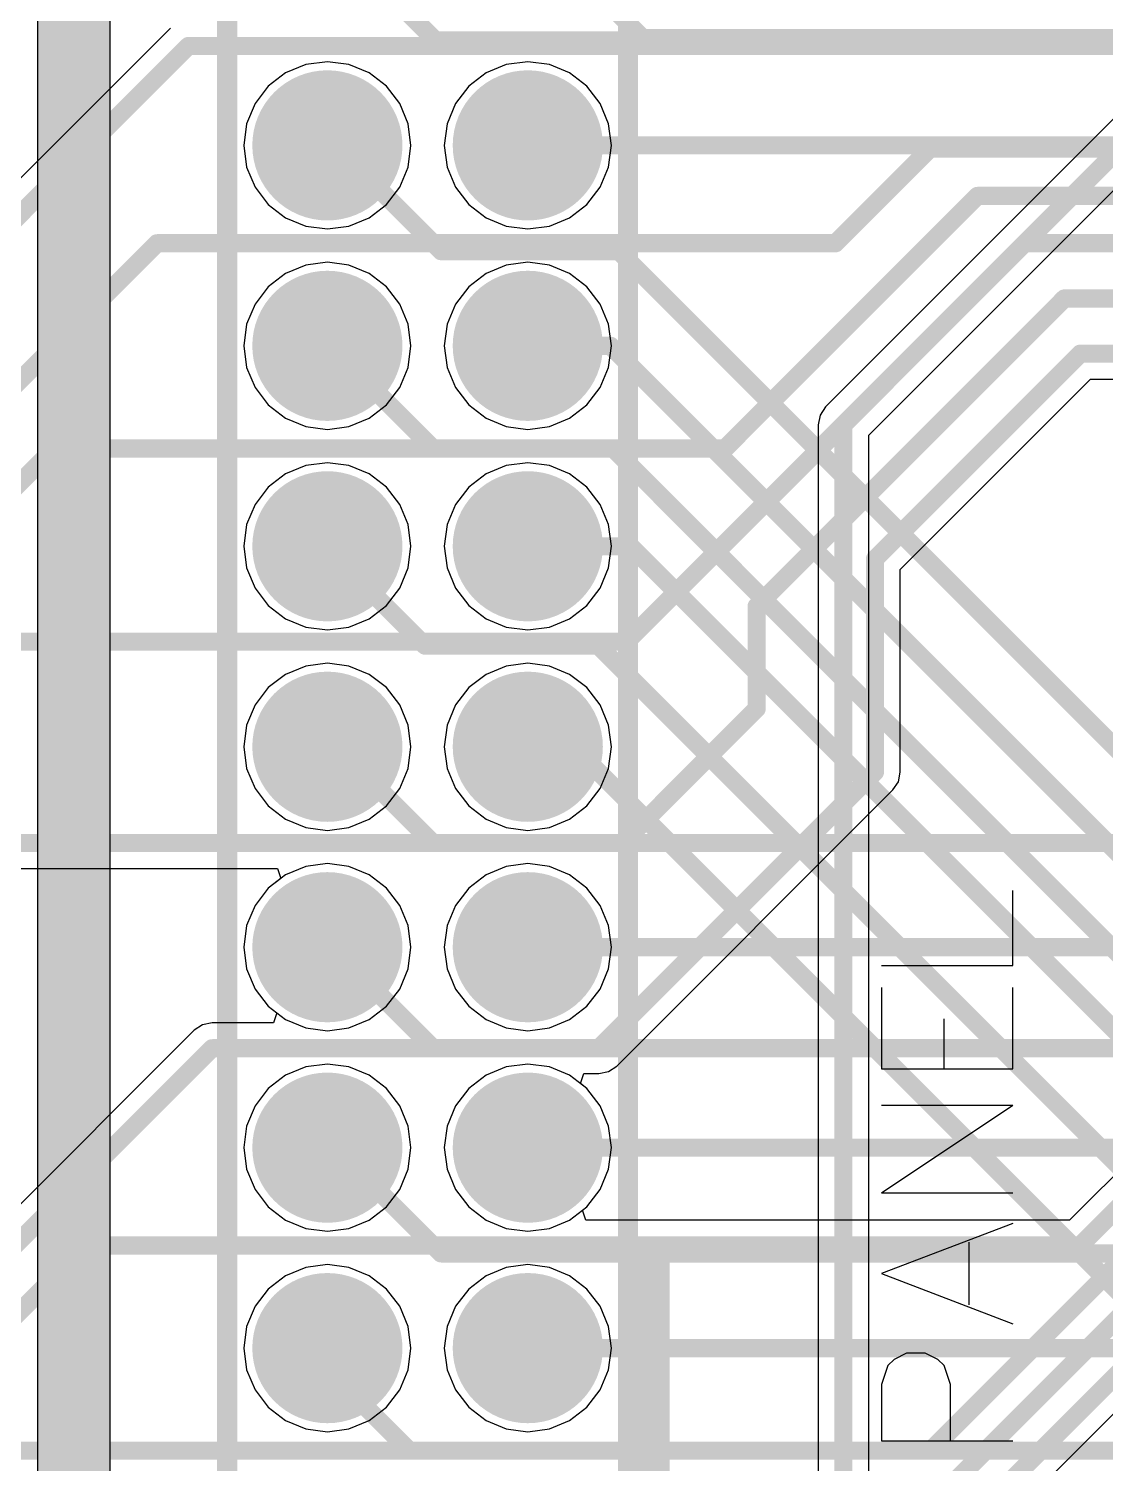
# Model space of a CAD drawing. Header units: millimetres. Extents: x 0 to 7.44, y -3.03 to 0.
# Drawn here: x 3.302 to 3.839, y -1.345 to -0.629 of the extents above; entities that cross this region are included whole.
import ezdxf

# ---------------------------------------------------------------- set-up
doc = ezdxf.new("R2010")
doc.units = ezdxf.units.MM
doc.header["$MEASUREMENT"] = 0
for name, color, linetype in [('BottomLayer', 5, 'Continuous'), ('BottomOverlay', 54, 'Continuous'), ('BottomSolder', 6, 'Continuous'), ('MidLayer1', 16, 'Continuous'), ('MidLayer2', 76, 'Continuous'), ('MultiLayer', 9, 'Continuous'), ('PadHoleLayer', 156, 'Continuous'), ('TopLayer', 1, 'Continuous'), ('TopSolder', 216, 'Continuous')]:
    doc.layers.add(name, color=color, linetype=linetype)

# ---------------------------------------------------------------- blocks, each defined once
blk = doc.blocks.new('90131_0142_B_62')
at = {"layer": 'BottomLayer', "const_width": 0.03346}
for points in [[(-0.66673, 0.05, 1), (-0.63327, 0.05, 1)], [(-0.56673, 0.05, 1), (-0.53327, 0.05, 1)], [(-0.46673, 0.05, 1), (-0.43327, 0.05, 1)], [(-0.36673, 0.05, 1), (-0.33327, 0.05, 1)], [(-0.26673, 0.05, 1), (-0.23327, 0.05, 1)], [(-0.16673, 0.05, 1), (-0.13327, 0.05, 1)], [(-0.06673, 0.05, 1), (-0.03327, 0.05, 1)], [(-0.66673, -0.05, 1), (-0.63327, -0.05, 1)], [(-0.56673, -0.05, 1), (-0.53327, -0.05, 1)], [(-0.46673, -0.05, 1), (-0.43327, -0.05, 1)], [(-0.36673, -0.05, 1), (-0.33327, -0.05, 1)], [(-0.26673, -0.05, 1), (-0.23327, -0.05, 1)], [(-0.16673, -0.05, 1), (-0.13327, -0.05, 1)], [(-0.06673, -0.05, 1), (-0.03327, -0.05, 1)]]:
    blk.add_lwpolyline(points, format="xyb", close=True, dxfattribs=at)
at = {"layer": 'BottomOverlay', "const_width": 0.01}
for points in [[(1.1, 0.1), (-1.1, 0.1)], [(1.1, -0.1), (-1.1, -0.1)]]:
    blk.add_lwpolyline(points, dxfattribs=at)
at = {"layer": 'BottomSolder', "const_width": 0.03746}
for points in [[(-0.66873, 0.05, 1), (-0.63127, 0.05, 1)], [(-0.56873, 0.05, 1), (-0.53127, 0.05, 1)], [(-0.46873, 0.05, 1), (-0.43127, 0.05, 1)], [(-0.36873, 0.05, 1), (-0.33127, 0.05, 1)], [(-0.26873, 0.05, 1), (-0.23127, 0.05, 1)], [(-0.16873, 0.05, 1), (-0.13127, 0.05, 1)], [(-0.06873, 0.05, 1), (-0.03127, 0.05, 1)], [(-0.66873, -0.05, 1), (-0.63127, -0.05, 1)], [(-0.56873, -0.05, 1), (-0.53127, -0.05, 1)], [(-0.46873, -0.05, 1), (-0.43127, -0.05, 1)], [(-0.36873, -0.05, 1), (-0.33127, -0.05, 1)], [(-0.26873, -0.05, 1), (-0.23127, -0.05, 1)], [(-0.16873, -0.05, 1), (-0.13127, -0.05, 1)], [(-0.06873, -0.05, 1), (-0.03127, -0.05, 1)]]:
    blk.add_lwpolyline(points, format="xyb", close=True, dxfattribs=at)
at = {"layer": 'MidLayer1', "const_width": 0.03346}
for points in [[(-0.66673, 0.05, 1), (-0.63327, 0.05, 1)], [(-0.56673, 0.05, 1), (-0.53327, 0.05, 1)], [(-0.46673, 0.05, 1), (-0.43327, 0.05, 1)], [(-0.36673, 0.05, 1), (-0.33327, 0.05, 1)], [(-0.26673, 0.05, 1), (-0.23327, 0.05, 1)], [(-0.16673, 0.05, 1), (-0.13327, 0.05, 1)], [(-0.06673, 0.05, 1), (-0.03327, 0.05, 1)], [(-0.66673, -0.05, 1), (-0.63327, -0.05, 1)], [(-0.56673, -0.05, 1), (-0.53327, -0.05, 1)], [(-0.46673, -0.05, 1), (-0.43327, -0.05, 1)], [(-0.36673, -0.05, 1), (-0.33327, -0.05, 1)], [(-0.26673, -0.05, 1), (-0.23327, -0.05, 1)], [(-0.16673, -0.05, 1), (-0.13327, -0.05, 1)], [(-0.06673, -0.05, 1), (-0.03327, -0.05, 1)]]:
    blk.add_lwpolyline(points, format="xyb", close=True, dxfattribs=at)
at = {"layer": 'MidLayer2', "const_width": 0.03346}
for points in [[(-0.66673, 0.05, 1), (-0.63327, 0.05, 1)], [(-0.56673, 0.05, 1), (-0.53327, 0.05, 1)], [(-0.46673, 0.05, 1), (-0.43327, 0.05, 1)], [(-0.36673, 0.05, 1), (-0.33327, 0.05, 1)], [(-0.26673, 0.05, 1), (-0.23327, 0.05, 1)], [(-0.16673, 0.05, 1), (-0.13327, 0.05, 1)], [(-0.06673, 0.05, 1), (-0.03327, 0.05, 1)], [(-0.66673, -0.05, 1), (-0.63327, -0.05, 1)], [(-0.56673, -0.05, 1), (-0.53327, -0.05, 1)], [(-0.46673, -0.05, 1), (-0.43327, -0.05, 1)], [(-0.36673, -0.05, 1), (-0.33327, -0.05, 1)], [(-0.26673, -0.05, 1), (-0.23327, -0.05, 1)], [(-0.16673, -0.05, 1), (-0.13327, -0.05, 1)], [(-0.06673, -0.05, 1), (-0.03327, -0.05, 1)]]:
    blk.add_lwpolyline(points, format="xyb", close=True, dxfattribs=at)
at = {"layer": 'MultiLayer', "const_width": 0.03346}
for points in [[(-0.66673, 0.05, 1), (-0.63327, 0.05, 1)], [(-0.56673, 0.05, 1), (-0.53327, 0.05, 1)], [(-0.46673, 0.05, 1), (-0.43327, 0.05, 1)], [(-0.36673, 0.05, 1), (-0.33327, 0.05, 1)], [(-0.26673, 0.05, 1), (-0.23327, 0.05, 1)], [(-0.16673, 0.05, 1), (-0.13327, 0.05, 1)], [(-0.06673, 0.05, 1), (-0.03327, 0.05, 1)], [(-0.66673, -0.05, 1), (-0.63327, -0.05, 1)], [(-0.56673, -0.05, 1), (-0.53327, -0.05, 1)], [(-0.46673, -0.05, 1), (-0.43327, -0.05, 1)], [(-0.36673, -0.05, 1), (-0.33327, -0.05, 1)], [(-0.26673, -0.05, 1), (-0.23327, -0.05, 1)], [(-0.16673, -0.05, 1), (-0.13327, -0.05, 1)], [(-0.06673, -0.05, 1), (-0.03327, -0.05, 1)]]:
    blk.add_lwpolyline(points, format="xyb", close=True, dxfattribs=at)
at = {"layer": 'PadHoleLayer', "const_width": 0.02165}
for points in [[(-0.66083, 0.05, 1), (-0.63917, 0.05, 1)], [(-0.56083, 0.05, 1), (-0.53917, 0.05, 1)], [(-0.46083, 0.05, 1), (-0.43917, 0.05, 1)], [(-0.36083, 0.05, 1), (-0.33917, 0.05, 1)], [(-0.26083, 0.05, 1), (-0.23917, 0.05, 1)], [(-0.16083, 0.05, 1), (-0.13917, 0.05, 1)], [(-0.06083, 0.05, 1), (-0.03917, 0.05, 1)], [(-0.66083, -0.05, 1), (-0.63917, -0.05, 1)], [(-0.56083, -0.05, 1), (-0.53917, -0.05, 1)], [(-0.46083, -0.05, 1), (-0.43917, -0.05, 1)], [(-0.36083, -0.05, 1), (-0.33917, -0.05, 1)], [(-0.26083, -0.05, 1), (-0.23917, -0.05, 1)], [(-0.16083, -0.05, 1), (-0.13917, -0.05, 1)], [(-0.06083, -0.05, 1), (-0.03917, -0.05, 1)]]:
    blk.add_lwpolyline(points, format="xyb", close=True, dxfattribs=at)
at = {"layer": 'TopLayer', "const_width": 0.03346}
for points in [[(-0.66673, 0.05, 1), (-0.63327, 0.05, 1)], [(-0.56673, 0.05, 1), (-0.53327, 0.05, 1)], [(-0.46673, 0.05, 1), (-0.43327, 0.05, 1)], [(-0.36673, 0.05, 1), (-0.33327, 0.05, 1)], [(-0.26673, 0.05, 1), (-0.23327, 0.05, 1)], [(-0.16673, 0.05, 1), (-0.13327, 0.05, 1)], [(-0.06673, 0.05, 1), (-0.03327, 0.05, 1)], [(-0.66673, -0.05, 1), (-0.63327, -0.05, 1)], [(-0.56673, -0.05, 1), (-0.53327, -0.05, 1)], [(-0.46673, -0.05, 1), (-0.43327, -0.05, 1)], [(-0.36673, -0.05, 1), (-0.33327, -0.05, 1)], [(-0.26673, -0.05, 1), (-0.23327, -0.05, 1)], [(-0.16673, -0.05, 1), (-0.13327, -0.05, 1)], [(-0.06673, -0.05, 1), (-0.03327, -0.05, 1)]]:
    blk.add_lwpolyline(points, format="xyb", close=True, dxfattribs=at)
at = {"layer": 'TopSolder', "const_width": 0.03746}
for points in [[(-0.66873, 0.05, 1), (-0.63127, 0.05, 1)], [(-0.56873, 0.05, 1), (-0.53127, 0.05, 1)], [(-0.46873, 0.05, 1), (-0.43127, 0.05, 1)], [(-0.36873, 0.05, 1), (-0.33127, 0.05, 1)], [(-0.26873, 0.05, 1), (-0.23127, 0.05, 1)], [(-0.16873, 0.05, 1), (-0.13127, 0.05, 1)], [(-0.06873, 0.05, 1), (-0.03127, 0.05, 1)], [(-0.66873, -0.05, 1), (-0.63127, -0.05, 1)], [(-0.56873, -0.05, 1), (-0.53127, -0.05, 1)], [(-0.46873, -0.05, 1), (-0.43127, -0.05, 1)], [(-0.36873, -0.05, 1), (-0.33127, -0.05, 1)], [(-0.26873, -0.05, 1), (-0.23127, -0.05, 1)], [(-0.16873, -0.05, 1), (-0.13127, -0.05, 1)], [(-0.06873, -0.05, 1), (-0.03127, -0.05, 1)]]:
    blk.add_lwpolyline(points, format="xyb", close=True, dxfattribs=at)

msp = doc.modelspace()

# ---------------------------------------------------------------- linework, layer by layer
at = {"layer": 'BottomLayer'}
for p, q in [((3.30661, -0.20061), (3.30661, -1.36811)), ((3.34274, -1.3809), (3.34274, -0.20809)), ((3.99523, -0.52232), (3.69972, -0.81783)), ((3.72131, -0.83201), (4.01682, -0.5365)), ((3.44039, -0.64713), (3.43033, -0.65129)), ((3.45118, -0.64571), (3.44039, -0.64713)), ((3.46197, -0.64713), (3.45118, -0.64571)), ((3.47203, -0.65129), (3.46197, -0.64713)), ((3.54039, -0.64713), (3.53033, -0.65129)), ((3.55118, -0.64571), (3.54039, -0.64713)), ((3.56197, -0.64713), (3.55118, -0.64571)), ((3.57203, -0.65129), (3.56197, -0.64713)), ((3.4217, -0.65792), (3.41507, -0.66655)), ((3.43033, -0.65129), (3.4217, -0.65792)), ((3.48066, -0.65792), (3.47203, -0.65129)), ((3.48729, -0.66655), (3.48066, -0.65792)), ((3.5217, -0.65792), (3.51507, -0.66655)), ((3.53033, -0.65129), (3.5217, -0.65792)), ((3.58066, -0.65792), (3.57203, -0.65129)), ((3.58729, -0.66655), (3.58066, -0.65792)), ((3.41507, -0.66655), (3.41091, -0.67661)), ((3.49146, -0.67661), (3.48729, -0.66655)), ((3.51507, -0.66655), (3.51091, -0.67661)), ((3.59146, -0.67661), (3.58729, -0.66655)), ((3.41091, -0.67661), (3.40949, -0.6874)), ((3.49288, -0.6874), (3.49146, -0.67661)), ((3.51091, -0.67661), (3.50949, -0.6874)), ((3.59288, -0.6874), (3.59146, -0.67661)), ((3.40949, -0.6874), (3.41091, -0.69819)), ((3.49146, -0.69819), (3.49288, -0.6874)), ((3.50949, -0.6874), (3.51091, -0.69819)), ((3.59146, -0.69819), (3.59288, -0.6874)), ((3.41091, -0.69819), (3.41507, -0.70825)), ((3.48729, -0.70825), (3.49146, -0.69819)), ((3.51091, -0.69819), (3.51507, -0.70825)), ((3.58729, -0.70825), (3.59146, -0.69819)), ((3.41507, -0.70825), (3.4217, -0.71688)), ((3.48066, -0.71688), (3.48729, -0.70825)), ((3.51507, -0.70825), (3.5217, -0.71688)), ((3.58066, -0.71688), (3.58729, -0.70825)), ((3.4217, -0.71688), (3.43033, -0.72351)), ((3.47203, -0.72351), (3.48066, -0.71688)), ((3.5217, -0.71688), (3.53033, -0.72351)), ((3.57203, -0.72351), (3.58066, -0.71688)), ((3.43033, -0.72351), (3.44039, -0.72768)), ((3.44039, -0.72768), (3.45118, -0.7291)), ((3.45118, -0.7291), (3.46197, -0.72768)), ((3.46197, -0.72768), (3.47203, -0.72351)), ((3.53033, -0.72351), (3.54039, -0.72768)), ((3.54039, -0.72768), (3.55118, -0.7291)), ((3.55118, -0.7291), (3.56197, -0.72768)), ((3.56197, -0.72768), (3.57203, -0.72351)), ((3.43033, -0.75129), (3.4217, -0.75792)), ((3.44039, -0.74713), (3.43033, -0.75129)), ((3.45118, -0.74571), (3.44039, -0.74713)), ((3.46197, -0.74713), (3.45118, -0.74571)), ((3.47203, -0.75129), (3.46197, -0.74713)), ((3.48066, -0.75792), (3.47203, -0.75129)), ((3.53033, -0.75129), (3.5217, -0.75792)), ((3.54039, -0.74713), (3.53033, -0.75129)), ((3.55118, -0.74571), (3.54039, -0.74713)), ((3.56197, -0.74713), (3.55118, -0.74571)), ((3.57203, -0.75129), (3.56197, -0.74713)), ((3.58066, -0.75792), (3.57203, -0.75129)), ((3.4217, -0.75792), (3.41507, -0.76655)), ((3.48729, -0.76655), (3.48066, -0.75792)), ((3.5217, -0.75792), (3.51507, -0.76655)), ((3.58729, -0.76655), (3.58066, -0.75792)), ((3.41507, -0.76655), (3.41091, -0.77661)), ((3.49146, -0.77661), (3.48729, -0.76655)), ((3.51507, -0.76655), (3.51091, -0.77661)), ((3.59146, -0.77661), (3.58729, -0.76655)), ((3.41091, -0.77661), (3.40949, -0.7874)), ((3.49288, -0.7874), (3.49146, -0.77661)), ((3.51091, -0.77661), (3.50949, -0.7874)), ((3.59288, -0.7874), (3.59146, -0.77661)), ((3.40949, -0.7874), (3.41091, -0.79819)), ((3.49146, -0.79819), (3.49288, -0.7874)), ((3.50949, -0.7874), (3.51091, -0.79819)), ((3.59146, -0.79819), (3.59288, -0.7874)), ((3.41091, -0.79819), (3.41507, -0.80825)), ((3.48729, -0.80825), (3.49146, -0.79819)), ((3.51091, -0.79819), (3.51507, -0.80825)), ((3.58729, -0.80825), (3.59146, -0.79819)), ((3.41507, -0.80825), (3.4217, -0.81688)), ((3.48066, -0.81688), (3.48729, -0.80825)), ((3.51507, -0.80825), (3.5217, -0.81688)), ((3.58066, -0.81688), (3.58729, -0.80825)), ((3.4217, -0.81688), (3.43033, -0.82351)), ((3.47203, -0.82351), (3.48066, -0.81688)), ((3.5217, -0.81688), (3.53033, -0.82351)), ((3.57203, -0.82351), (3.58066, -0.81688)), ((3.69698, -0.82193), (3.69602, -0.82677)), ((3.69972, -0.81783), (3.69698, -0.82193)), ((3.43033, -0.82351), (3.44039, -0.82768)), ((3.44039, -0.82768), (3.45118, -0.8291)), ((3.45118, -0.8291), (3.46197, -0.82768)), ((3.46197, -0.82768), (3.47203, -0.82351)), ((3.53033, -0.82351), (3.54039, -0.82768)), ((3.54039, -0.82768), (3.55118, -0.8291)), ((3.55118, -0.8291), (3.56197, -0.82768)), ((3.56197, -0.82768), (3.57203, -0.82351)), ((3.69602, -0.82677), (3.69602, -1.52468)), ((3.72131, -1.52992), (3.72131, -0.83201)), ((3.43033, -0.85129), (3.4217, -0.85792)), ((3.44039, -0.84713), (3.43033, -0.85129)), ((3.45118, -0.84571), (3.44039, -0.84713)), ((3.46197, -0.84713), (3.45118, -0.84571)), ((3.47203, -0.85129), (3.46197, -0.84713)), ((3.48066, -0.85792), (3.47203, -0.85129)), ((3.53033, -0.85129), (3.5217, -0.85792)), ((3.54039, -0.84713), (3.53033, -0.85129)), ((3.55118, -0.84571), (3.54039, -0.84713)), ((3.56197, -0.84713), (3.55118, -0.84571)), ((3.57203, -0.85129), (3.56197, -0.84713)), ((3.58066, -0.85792), (3.57203, -0.85129)), ((3.4217, -0.85792), (3.41507, -0.86655)), ((3.48729, -0.86655), (3.48066, -0.85792)), ((3.5217, -0.85792), (3.51507, -0.86655)), ((3.58729, -0.86655), (3.58066, -0.85792)), ((3.41507, -0.86655), (3.41091, -0.87661)), ((3.49146, -0.87661), (3.48729, -0.86655)), ((3.51507, -0.86655), (3.51091, -0.87661)), ((3.59146, -0.87661), (3.58729, -0.86655)), ((3.41091, -0.87661), (3.40949, -0.8874)), ((3.49288, -0.8874), (3.49146, -0.87661)), ((3.51091, -0.87661), (3.50949, -0.8874)), ((3.59288, -0.8874), (3.59146, -0.87661)), ((3.40949, -0.8874), (3.41091, -0.89819)), ((3.49146, -0.89819), (3.49288, -0.8874)), ((3.50949, -0.8874), (3.51091, -0.89819)), ((3.59146, -0.89819), (3.59288, -0.8874)), ((3.41091, -0.89819), (3.41507, -0.90825)), ((3.48729, -0.90825), (3.49146, -0.89819)), ((3.51091, -0.89819), (3.51507, -0.90825)), ((3.58729, -0.90825), (3.59146, -0.89819)), ((3.41507, -0.90825), (3.4217, -0.91688)), ((3.48066, -0.91688), (3.48729, -0.90825)), ((3.51507, -0.90825), (3.5217, -0.91688)), ((3.58066, -0.91688), (3.58729, -0.90825)), ((3.4217, -0.91688), (3.43033, -0.92351)), ((3.47203, -0.92351), (3.48066, -0.91688)), ((3.5217, -0.91688), (3.53033, -0.92351)), ((3.57203, -0.92351), (3.58066, -0.91688)), ((3.43033, -0.92351), (3.44039, -0.92768)), ((3.44039, -0.92768), (3.45118, -0.9291)), ((3.45118, -0.9291), (3.46197, -0.92768)), ((3.46197, -0.92768), (3.47203, -0.92351)), ((3.53033, -0.92351), (3.54039, -0.92768)), ((3.54039, -0.92768), (3.55118, -0.9291)), ((3.55118, -0.9291), (3.56197, -0.92768)), ((3.56197, -0.92768), (3.57203, -0.92351)), ((3.43033, -0.95129), (3.4217, -0.95792)), ((3.44039, -0.94713), (3.43033, -0.95129)), ((3.45118, -0.94571), (3.44039, -0.94713)), ((3.46197, -0.94713), (3.45118, -0.94571)), ((3.47203, -0.95129), (3.46197, -0.94713)), ((3.48066, -0.95792), (3.47203, -0.95129)), ((3.53033, -0.95129), (3.5217, -0.95792)), ((3.54039, -0.94713), (3.53033, -0.95129)), ((3.55118, -0.94571), (3.54039, -0.94713)), ((3.56197, -0.94713), (3.55118, -0.94571)), ((3.57203, -0.95129), (3.56197, -0.94713)), ((3.58066, -0.95792), (3.57203, -0.95129)), ((3.4217, -0.95792), (3.41507, -0.96655)), ((3.48729, -0.96655), (3.48066, -0.95792)), ((3.5217, -0.95792), (3.51507, -0.96655)), ((3.58729, -0.96655), (3.58066, -0.95792)), ((3.41507, -0.96655), (3.41091, -0.97661)), ((3.49146, -0.97661), (3.48729, -0.96655)), ((3.51507, -0.96655), (3.51091, -0.97661)), ((3.59146, -0.97661), (3.58729, -0.96655)), ((3.41091, -0.97661), (3.40949, -0.9874)), ((3.49288, -0.9874), (3.49146, -0.97661)), ((3.51091, -0.97661), (3.50949, -0.9874)), ((3.59288, -0.9874), (3.59146, -0.97661)), ((3.40949, -0.9874), (3.41091, -0.99819)), ((3.49146, -0.99819), (3.49288, -0.9874)), ((3.50949, -0.9874), (3.51091, -0.99819)), ((3.59146, -0.99819), (3.59288, -0.9874)), ((3.41091, -0.99819), (3.41507, -1.00825)), ((3.48729, -1.00825), (3.49146, -0.99819)), ((3.51091, -0.99819), (3.51507, -1.00825)), ((3.58729, -1.00825), (3.59146, -0.99819)), ((3.41507, -1.00825), (3.4217, -1.01688)), ((3.48066, -1.01688), (3.48729, -1.00825)), ((3.51507, -1.00825), (3.5217, -1.01688)), ((3.58066, -1.01688), (3.58729, -1.00825)), ((3.4217, -1.01688), (3.43033, -1.02351)), ((3.47203, -1.02351), (3.48066, -1.01688)), ((3.5217, -1.01688), (3.53033, -1.02351)), ((3.57203, -1.02351), (3.58066, -1.01688)), ((3.43033, -1.02351), (3.44039, -1.02768)), ((3.44039, -1.02768), (3.45118, -1.0291)), ((3.45118, -1.0291), (3.46197, -1.02768)), ((3.46197, -1.02768), (3.47203, -1.02351)), ((3.53033, -1.02351), (3.54039, -1.02768)), ((3.54039, -1.02768), (3.55118, -1.0291)), ((3.55118, -1.0291), (3.56197, -1.02768)), ((3.56197, -1.02768), (3.57203, -1.02351)), ((3.43033, -1.05129), (3.4217, -1.05792)), ((3.44039, -1.04713), (3.43033, -1.05129)), ((3.45118, -1.04571), (3.44039, -1.04713)), ((3.46197, -1.04713), (3.45118, -1.04571)), ((3.47203, -1.05129), (3.46197, -1.04713)), ((3.48066, -1.05792), (3.47203, -1.05129)), ((3.53033, -1.05129), (3.5217, -1.05792)), ((3.54039, -1.04713), (3.53033, -1.05129)), ((3.55118, -1.04571), (3.54039, -1.04713)), ((3.56197, -1.04713), (3.55118, -1.04571)), ((3.57203, -1.05129), (3.56197, -1.04713)), ((3.58066, -1.05792), (3.57203, -1.05129)), ((3.4217, -1.05792), (3.41507, -1.06655)), ((3.48729, -1.06655), (3.48066, -1.05792)), ((3.5217, -1.05792), (3.51507, -1.06655)), ((3.58729, -1.06655), (3.58066, -1.05792)), ((3.41507, -1.06655), (3.41091, -1.07661)), ((3.49146, -1.07661), (3.48729, -1.06655)), ((3.51507, -1.06655), (3.51091, -1.07661)), ((3.59146, -1.07661), (3.58729, -1.06655)), ((3.41091, -1.07661), (3.40949, -1.0874)), ((3.49288, -1.0874), (3.49146, -1.07661)), ((3.51091, -1.07661), (3.50949, -1.0874)), ((3.59288, -1.0874), (3.59146, -1.07661)), ((3.40949, -1.0874), (3.41091, -1.09819)), ((3.49146, -1.09819), (3.49288, -1.0874)), ((3.50949, -1.0874), (3.51091, -1.09819)), ((3.59146, -1.09819), (3.59288, -1.0874)), ((3.41091, -1.09819), (3.41507, -1.10825)), ((3.48729, -1.10825), (3.49146, -1.09819)), ((3.51091, -1.09819), (3.51507, -1.10825)), ((3.58729, -1.10825), (3.59146, -1.09819)), ((3.41507, -1.10825), (3.4217, -1.11688)), ((3.48066, -1.11688), (3.48729, -1.10825)), ((3.51507, -1.10825), (3.5217, -1.11688)), ((3.58066, -1.11688), (3.58729, -1.10825)), ((3.4217, -1.11688), (3.43033, -1.12351)), ((3.43033, -1.12351), (3.44039, -1.12768)), ((3.46197, -1.12768), (3.47203, -1.12351)), ((3.47203, -1.12351), (3.48066, -1.11688)), ((3.5217, -1.11688), (3.53033, -1.12351)), ((3.53033, -1.12351), (3.54039, -1.12768)), ((3.56197, -1.12768), (3.57203, -1.12351)), ((3.57203, -1.12351), (3.58066, -1.11688)), ((3.44039, -1.12768), (3.45118, -1.1291)), ((3.45118, -1.1291), (3.46197, -1.12768)), ((3.54039, -1.12768), (3.55118, -1.1291)), ((3.55118, -1.1291), (3.56197, -1.12768)), ((3.43033, -1.15129), (3.4217, -1.15792)), ((3.44039, -1.14713), (3.43033, -1.15129)), ((3.45118, -1.14571), (3.44039, -1.14713)), ((3.46197, -1.14713), (3.45118, -1.14571)), ((3.47203, -1.15129), (3.46197, -1.14713)), ((3.48066, -1.15792), (3.47203, -1.15129)), ((3.53033, -1.15129), (3.5217, -1.15792)), ((3.54039, -1.14713), (3.53033, -1.15129)), ((3.55118, -1.14571), (3.54039, -1.14713)), ((3.56197, -1.14713), (3.55118, -1.14571)), ((3.57203, -1.15129), (3.56197, -1.14713)), ((3.58066, -1.15792), (3.57203, -1.15129)), ((3.4217, -1.15792), (3.41507, -1.16655)), ((3.48729, -1.16655), (3.48066, -1.15792)), ((3.5217, -1.15792), (3.51507, -1.16655)), ((3.58729, -1.16655), (3.58066, -1.15792)), ((3.41507, -1.16655), (3.41091, -1.17661)), ((3.49146, -1.17661), (3.48729, -1.16655)), ((3.51507, -1.16655), (3.51091, -1.17661)), ((3.59146, -1.17661), (3.58729, -1.16655)), ((3.41091, -1.17661), (3.40949, -1.1874)), ((3.49288, -1.1874), (3.49146, -1.17661)), ((3.51091, -1.17661), (3.50949, -1.1874)), ((3.59288, -1.1874), (3.59146, -1.17661)), ((3.40949, -1.1874), (3.41091, -1.19819)), ((3.49146, -1.19819), (3.49288, -1.1874)), ((3.50949, -1.1874), (3.51091, -1.19819)), ((3.59146, -1.19819), (3.59288, -1.1874)), ((3.41091, -1.19819), (3.41507, -1.20825)), ((3.48729, -1.20825), (3.49146, -1.19819)), ((3.51091, -1.19819), (3.51507, -1.20825)), ((3.58729, -1.20825), (3.59146, -1.19819)), ((3.41507, -1.20825), (3.4217, -1.21688)), ((3.48066, -1.21688), (3.48729, -1.20825)), ((3.51507, -1.20825), (3.5217, -1.21688)), ((3.58066, -1.21688), (3.58729, -1.20825)), ((3.4217, -1.21688), (3.43033, -1.22351)), ((3.43033, -1.22351), (3.44039, -1.22768)), ((3.46197, -1.22768), (3.47203, -1.22351)), ((3.47203, -1.22351), (3.48066, -1.21688)), ((3.5217, -1.21688), (3.53033, -1.22351)), ((3.53033, -1.22351), (3.54039, -1.22768)), ((3.56197, -1.22768), (3.57203, -1.22351)), ((3.57203, -1.22351), (3.58066, -1.21688)), ((3.44039, -1.22768), (3.45118, -1.2291)), ((3.45118, -1.2291), (3.46197, -1.22768)), ((3.54039, -1.22768), (3.55118, -1.2291)), ((3.55118, -1.2291), (3.56197, -1.22768)), ((3.43033, -1.25129), (3.4217, -1.25792)), ((3.44039, -1.24713), (3.43033, -1.25129)), ((3.45118, -1.24571), (3.44039, -1.24713)), ((3.46197, -1.24713), (3.45118, -1.24571)), ((3.47203, -1.25129), (3.46197, -1.24713)), ((3.48066, -1.25792), (3.47203, -1.25129)), ((3.53033, -1.25129), (3.5217, -1.25792)), ((3.54039, -1.24713), (3.53033, -1.25129)), ((3.55118, -1.24571), (3.54039, -1.24713)), ((3.56197, -1.24713), (3.55118, -1.24571)), ((3.57203, -1.25129), (3.56197, -1.24713)), ((3.58066, -1.25792), (3.57203, -1.25129)), ((3.4217, -1.25792), (3.41507, -1.26655)), ((3.48729, -1.26655), (3.48066, -1.25792)), ((3.5217, -1.25792), (3.51507, -1.26655)), ((3.58729, -1.26655), (3.58066, -1.25792)), ((3.41507, -1.26655), (3.41091, -1.27661)), ((3.49146, -1.27661), (3.48729, -1.26655)), ((3.51507, -1.26655), (3.51091, -1.27661)), ((3.59146, -1.27661), (3.58729, -1.26655)), ((3.41091, -1.27661), (3.40949, -1.2874)), ((3.49288, -1.2874), (3.49146, -1.27661)), ((3.51091, -1.27661), (3.50949, -1.2874)), ((3.59288, -1.2874), (3.59146, -1.27661)), ((3.40949, -1.2874), (3.41091, -1.29819)), ((3.49146, -1.29819), (3.49288, -1.2874)), ((3.50949, -1.2874), (3.51091, -1.29819)), ((3.59146, -1.29819), (3.59288, -1.2874)), ((3.41091, -1.29819), (3.41507, -1.30825)), ((3.48729, -1.30825), (3.49146, -1.29819)), ((3.51091, -1.29819), (3.51507, -1.30825)), ((3.58729, -1.30825), (3.59146, -1.29819)), ((3.41507, -1.30825), (3.4217, -1.31688)), ((3.48066, -1.31688), (3.48729, -1.30825)), ((3.51507, -1.30825), (3.5217, -1.31688)), ((3.58066, -1.31688), (3.58729, -1.30825)), ((3.4217, -1.31688), (3.43033, -1.32351)), ((3.43033, -1.32351), (3.44039, -1.32768)), ((3.46197, -1.32768), (3.47203, -1.32351)), ((3.47203, -1.32351), (3.48066, -1.31688)), ((3.5217, -1.31688), (3.53033, -1.32351)), ((3.53033, -1.32351), (3.54039, -1.32768)), ((3.56197, -1.32768), (3.57203, -1.32351)), ((3.57203, -1.32351), (3.58066, -1.31688)), ((3.44039, -1.32768), (3.45118, -1.3291)), ((3.45118, -1.3291), (3.46197, -1.32768)), ((3.54039, -1.32768), (3.55118, -1.3291)), ((3.55118, -1.3291), (3.56197, -1.32768))]:
    msp.add_line(p, q, dxfattribs=at)
for points, const_width in [([(3.32467, -1.39896), (3.32467, -0.20061)], 0.01969), ([(3.70866, -0.82677), (4.00787, -0.52756)], 0.00906), ([(3.70866, -1.52992), (3.70866, -0.82677)], 0.00906)]:
    msp.add_lwpolyline(points, dxfattribs=dict(at, const_width=const_width))
at = {"layer": 'BottomLayer', "const_width": 0.00453}
msp.add_lwpolyline([(3.7064, -0.82677, 1), (3.71093, -0.82677, 1)], format="xyb", close=True, dxfattribs=at)
msp.add_lwpolyline([(3.7064, -0.82677, 1), (3.71093, -0.82677, 1)], format="xyb", close=True, dxfattribs=at)
at = {"layer": 'BottomOverlay'}
for p, q in [((3.79327, -1.09652), (3.79327, -1.05903)), ((3.72767, -1.09652), (3.79327, -1.09652)), ((3.72767, -1.10746), (3.72767, -1.14807)), ((3.79327, -1.14807), (3.79327, -1.10746)), ((3.75891, -1.14807), (3.75891, -1.12308)), ((3.72767, -1.14807), (3.79327, -1.14807)), ((3.72767, -1.20992), (3.79327, -1.16619)), ((3.72767, -1.16619), (3.79327, -1.16619)), ((3.72767, -1.20992), (3.79327, -1.20992)), ((3.79327, -1.22523), (3.72767, -1.25022)), ((3.7714, -1.26584), (3.7714, -1.2346)), ((3.72767, -1.25022), (3.79327, -1.27521)), ((3.73391, -1.29302), (3.73079, -1.29614)), ((3.74016, -1.2899), (3.73391, -1.29302)), ((3.74953, -1.2899), (3.74016, -1.2899)), ((3.75578, -1.29302), (3.74953, -1.2899)), ((3.75891, -1.29614), (3.75578, -1.29302)), ((3.73079, -1.29614), (3.72767, -1.30552)), ((3.76203, -1.30552), (3.75891, -1.29614)), ((3.72767, -1.30552), (3.72767, -1.33363)), ((3.76203, -1.33363), (3.76203, -1.30552)), ((3.72767, -1.33363), (3.79327, -1.33363))]:
    msp.add_line(p, q, dxfattribs=at)
msp.add_solid([(3.59843, -1.43307), (3.62205, -1.43307), (3.59843, -1.24016), (3.62205, -1.24016)], dxfattribs=at)
at = {"layer": 'MidLayer1', "const_width": 0.00906}
for points in [[(3.55659, -0.58199), (3.60841, -0.63381)], [(3.60841, -0.63381), (4.2716, -0.63381)], [(3.45118, -0.6874), (3.45512, -0.6874)], [(3.45512, -0.6874), (3.50787, -0.74016)], [(3.50787, -0.74016), (3.59663, -0.74016)], [(3.59663, -0.74016), (4.05421, -1.19774)], [(3.45118, -0.7874), (3.45276, -0.7874)], [(3.45276, -0.7874), (3.50394, -0.83858)], [(3.55118, -0.7874), (3.59247, -0.7874)], [(3.59247, -0.7874), (4.03521, -1.23014)], [(3.50394, -0.83858), (3.59367, -0.83858)], [(3.59367, -0.83858), (4.02674, -1.27165)], [(3.45118, -0.88819), (3.45118, -0.8874)], [(3.45118, -0.88819), (3.5, -0.93701)], [(3.55118, -0.8874), (3.60251, -0.8874)], [(3.60251, -0.8874), (4.02613, -1.31102)], [(3.5, -0.93701), (3.58643, -0.93701)], [(3.58643, -0.93701), (3.98891, -1.33949)], [(3.55118, -0.9874), (3.57398, -0.9874)], [(3.57398, -0.9874), (3.96454, -1.37795)]]:
    msp.add_lwpolyline(points, dxfattribs=at)
at = {"layer": 'MidLayer1', "const_width": 0.00453}
for points in [[(3.60615, -0.63381, 1), (3.61067, -0.63381, 1)], [(3.60615, -0.63381, 1), (3.61067, -0.63381, 1)], [(3.44892, -0.6874, 1), (3.45344, -0.6874, 1)], [(3.45285, -0.6874, 1), (3.45738, -0.6874, 1)], [(3.45285, -0.6874, 1), (3.45738, -0.6874, 1)], [(3.50561, -0.74016, 1), (3.51014, -0.74016, 1)], [(3.50561, -0.74016, 1), (3.51014, -0.74016, 1)], [(3.59437, -0.74016, 1), (3.5989, -0.74016, 1)], [(3.59437, -0.74016, 1), (3.5989, -0.74016, 1)], [(3.44892, -0.7874, 1), (3.45344, -0.7874, 1)], [(3.45049, -0.7874, 1), (3.45502, -0.7874, 1)], [(3.45049, -0.7874, 1), (3.45502, -0.7874, 1)], [(3.54892, -0.7874, 1), (3.55344, -0.7874, 1)], [(3.59021, -0.7874, 1), (3.59474, -0.7874, 1)], [(3.59021, -0.7874, 1), (3.59474, -0.7874, 1)], [(3.50167, -0.83858, 1), (3.5062, -0.83858, 1)], [(3.50167, -0.83858, 1), (3.5062, -0.83858, 1)], [(3.59141, -0.83858, 1), (3.59594, -0.83858, 1)], [(3.59141, -0.83858, 1), (3.59594, -0.83858, 1)], [(3.44892, -0.8874, 1), (3.45344, -0.8874, 1)], [(3.44892, -0.88819, 1), (3.45344, -0.88819, 1)], [(3.44892, -0.88819, 1), (3.45344, -0.88819, 1)], [(3.54892, -0.8874, 1), (3.55344, -0.8874, 1)], [(3.60024, -0.8874, 1), (3.60477, -0.8874, 1)], [(3.60024, -0.8874, 1), (3.60477, -0.8874, 1)], [(3.49774, -0.93701, 1), (3.50226, -0.93701, 1)], [(3.49774, -0.93701, 1), (3.50226, -0.93701, 1)], [(3.58416, -0.93701, 1), (3.58869, -0.93701, 1)], [(3.58416, -0.93701, 1), (3.58869, -0.93701, 1)], [(3.54892, -0.9874, 1), (3.55344, -0.9874, 1)], [(3.57172, -0.9874, 1), (3.57625, -0.9874, 1)], [(3.57172, -0.9874, 1), (3.57625, -0.9874, 1)]]:
    msp.add_lwpolyline(points, format="xyb", close=True, dxfattribs=at)
at = {"layer": 'MidLayer2', "const_width": 0.00906}
for points in [[(3.31102, -0.25984), (3.31102, -1.89764)], [(3.33858, -1.5748), (3.33858, -0.27953)], [(3.45748, -0.5874), (3.50508, -0.635)], [(3.50508, -0.635), (4.33185, -0.635)], [(3.55118, -0.6874), (4.33701, -0.6874)], [(3.45118, -0.9874), (3.45591, -0.9874)], [(3.45591, -0.9874), (3.50394, -1.03543)], [(3.50394, -1.03543), (4.18744, -1.03543)], [(3.45118, -1.0874), (3.45354, -1.0874)], [(3.45354, -1.0874), (3.50394, -1.1378)], [(3.55, -1.095), (3.5576, -1.0874)], [(3.5576, -1.0874), (4.45354, -1.0874)], [(3.50394, -1.1378), (3.8937, -1.1378)], [(3.45118, -1.1874), (3.45512, -1.1874)], [(3.45512, -1.1874), (3.50787, -1.24016)], [(3.55118, -1.1874), (4.04961, -1.1874)], [(3.50787, -1.24016), (3.99606, -1.24016)], [(3.45118, -1.29764), (3.45118, -1.2874)], [(3.55118, -1.2874), (4, -1.2874)], [(3.45118, -1.29764), (3.49213, -1.33858)], [(3.49213, -1.33858), (4.00787, -1.33858)]]:
    msp.add_lwpolyline(points, dxfattribs=at)
at = {"layer": 'MidLayer2', "const_width": 0.00453}
for points in [[(3.50282, -0.635, 1), (3.50734, -0.635, 1)], [(3.50282, -0.635, 1), (3.50734, -0.635, 1)], [(3.54892, -0.6874, 1), (3.55344, -0.6874, 1)], [(3.44892, -0.9874, 1), (3.45344, -0.9874, 1)], [(3.45364, -0.9874, 1), (3.45817, -0.9874, 1)], [(3.45364, -0.9874, 1), (3.45817, -0.9874, 1)], [(3.50167, -1.03543, 1), (3.5062, -1.03543, 1)], [(3.50167, -1.03543, 1), (3.5062, -1.03543, 1)], [(3.44892, -1.0874, 1), (3.45344, -1.0874, 1)], [(3.45128, -1.0874, 1), (3.45581, -1.0874, 1)], [(3.45128, -1.0874, 1), (3.45581, -1.0874, 1)], [(3.55533, -1.0874, 1), (3.55986, -1.0874, 1)], [(3.55533, -1.0874, 1), (3.55986, -1.0874, 1)], [(3.54774, -1.095, 1), (3.55226, -1.095, 1)], [(3.50167, -1.1378, 1), (3.5062, -1.1378, 1)], [(3.50167, -1.1378, 1), (3.5062, -1.1378, 1)], [(3.44892, -1.1874, 1), (3.45344, -1.1874, 1)], [(3.45285, -1.1874, 1), (3.45738, -1.1874, 1)], [(3.45285, -1.1874, 1), (3.45738, -1.1874, 1)], [(3.54892, -1.1874, 1), (3.55344, -1.1874, 1)], [(3.50561, -1.24016, 1), (3.51014, -1.24016, 1)], [(3.50561, -1.24016, 1), (3.51014, -1.24016, 1)], [(3.44892, -1.2874, 1), (3.45344, -1.2874, 1)], [(3.54892, -1.2874, 1), (3.55344, -1.2874, 1)], [(3.44892, -1.29764, 1), (3.45344, -1.29764, 1)], [(3.44892, -1.29764, 1), (3.45344, -1.29764, 1)], [(3.48986, -1.33858, 1), (3.49439, -1.33858, 1)], [(3.48986, -1.33858, 1), (3.49439, -1.33858, 1)]]:
    msp.add_lwpolyline(points, format="xyb", close=True, dxfattribs=at)
at = {"layer": 'TopLayer'}
for p, q in [((3.37295, -0.62885), (2.84122, -1.16058)), ((3.73705, -0.89894), (3.83201, -0.80398)), ((3.83201, -0.80398), (4.39634, -0.80398)), ((3.73705, -1), (3.73705, -0.89894)), ((3.73609, -1.00484), (3.73705, -1)), ((3.59556, -1.14674), (3.73335, -1.00894)), ((3.73335, -1.00894), (3.73609, -1.00484)), ((4.02256, -1.02256), (3.82153, -1.22358)), ((3.21784, -1.04808), (3.42631, -1.04808)), ((3.42631, -1.04808), (3.42801, -1.05308)), ((3.4217, -1.05792), (3.41507, -1.06655)), ((3.42801, -1.05308), (3.4217, -1.05792)), ((3.41507, -1.06655), (3.41091, -1.07661)), ((3.41091, -1.07661), (3.40949, -1.0874)), ((3.40949, -1.0874), (3.41091, -1.09819)), ((3.41091, -1.09819), (3.41507, -1.10825)), ((3.41507, -1.10825), (3.4217, -1.11688)), ((3.61524, -1.54831), (4.06036, -1.1032)), ((3.4217, -1.11688), (3.42595, -1.12015)), ((3.42595, -1.12015), (3.42426, -1.12515)), ((3.38476, -1.12885), (2.53612, -1.97749)), ((3.38886, -1.12611), (3.38476, -1.12885)), ((3.3937, -1.12515), (3.38886, -1.12611)), ((3.42426, -1.12515), (3.3937, -1.12515)), ((3.57743, -1.15544), (3.57913, -1.15044)), ((3.57913, -1.15044), (3.58661, -1.15044)), ((3.58661, -1.15044), (3.59145, -1.14948)), ((3.59145, -1.14948), (3.59556, -1.14674)), ((3.58066, -1.15792), (3.57743, -1.15544)), ((3.58729, -1.16655), (3.58066, -1.15792)), ((3.59146, -1.17661), (3.58729, -1.16655)), ((3.59288, -1.1874), (3.59146, -1.17661)), ((3.59146, -1.19819), (3.59288, -1.1874)), ((3.58729, -1.20825), (3.59146, -1.19819)), ((3.58066, -1.21688), (3.58729, -1.20825)), ((3.57846, -1.21858), (3.58066, -1.21688)), ((3.58016, -1.22358), (3.57846, -1.21858)), ((3.82153, -1.22358), (3.58016, -1.22358))]:
    msp.add_line(p, q, dxfattribs=at)
at = {"layer": 'TopLayer', "const_width": 0.00906}
for points in [[(2.84646, -1.17323), (3.38189, -0.6378)], [(3.38189, -0.6378), (4.46457, -0.6378)], [(3.70472, -0.73622), (3.75197, -0.68898)], [(3.75197, -0.68898), (4.47638, -0.68898)], [(3.64961, -0.83858), (3.77559, -0.7126)], [(3.77559, -0.7126), (4.44094, -0.7126)], [(2.90945, -1.19291), (3.36614, -0.73622)], [(3.36614, -0.73622), (3.70472, -0.73622)], [(3.60043, -0.935), (3.79921, -0.73622)], [(3.79921, -0.73622), (4.43307, -0.73622)], [(3.66535, -0.91732), (3.8189, -0.76378)], [(3.8189, -0.76378), (4.42913, -0.76378)], [(3.72441, -0.8937), (3.82677, -0.79134)], [(3.82677, -0.79134), (4.40157, -0.79134)], [(2.94094, -1.2126), (3.31496, -0.83858)], [(3.31496, -0.83858), (3.64961, -0.83858)], [(3.72441, -1), (3.72441, -0.8937)], [(3.66535, -0.9685), (3.66535, -0.91732)], [(3.27366, -0.935), (3.60043, -0.935)], [(3.59843, -1.03543), (3.66535, -0.9685)], [(3.58661, -1.1378), (3.72441, -1)], [(3.82677, -1.23622), (4.0315, -1.0315)], [(3.2126, -1.03543), (3.59843, -1.03543)], [(3.75197, -1.33858), (4.03937, -1.05118)], [(3.6811, -1.43701), (4.04724, -1.07087)], [(3.6063, -1.53937), (4.05512, -1.09055)], [(2.44488, -2.08661), (3.3937, -1.1378)], [(3.3937, -1.1378), (3.58661, -1.1378)], [(2.46339, -2.10354), (3.33071, -1.23622)], [(3.33071, -1.23622), (3.82677, -1.23622)], [(3.25984, -1.33858), (3.75197, -1.33858)]]:
    msp.add_lwpolyline(points, dxfattribs=at)
at = {"layer": 'TopLayer', "const_width": 0.00453}
for points in [[(3.37963, -0.6378, 1), (3.38415, -0.6378, 1)], [(3.37963, -0.6378, 1), (3.38415, -0.6378, 1)], [(3.7497, -0.68898, 1), (3.75423, -0.68898, 1)], [(3.7497, -0.68898, 1), (3.75423, -0.68898, 1)], [(3.77333, -0.7126, 1), (3.77785, -0.7126, 1)], [(3.77333, -0.7126, 1), (3.77785, -0.7126, 1)], [(3.36388, -0.73622, 1), (3.36841, -0.73622, 1)], [(3.36388, -0.73622, 1), (3.36841, -0.73622, 1)], [(3.70246, -0.73622, 1), (3.70699, -0.73622, 1)], [(3.70246, -0.73622, 1), (3.70699, -0.73622, 1)], [(3.79695, -0.73622, 1), (3.80148, -0.73622, 1)], [(3.79695, -0.73622, 1), (3.80148, -0.73622, 1)], [(3.81663, -0.76378, 1), (3.82116, -0.76378, 1)], [(3.81663, -0.76378, 1), (3.82116, -0.76378, 1)], [(3.82451, -0.79134, 1), (3.82904, -0.79134, 1)], [(3.82451, -0.79134, 1), (3.82904, -0.79134, 1)], [(3.3127, -0.83858, 1), (3.31722, -0.83858, 1)], [(3.3127, -0.83858, 1), (3.31722, -0.83858, 1)], [(3.64734, -0.83858, 1), (3.65187, -0.83858, 1)], [(3.64734, -0.83858, 1), (3.65187, -0.83858, 1)], [(3.72215, -0.8937, 1), (3.72667, -0.8937, 1)], [(3.72215, -0.8937, 1), (3.72667, -0.8937, 1)], [(3.66309, -0.91732, 1), (3.66762, -0.91732, 1)], [(3.66309, -0.91732, 1), (3.66762, -0.91732, 1)], [(3.59817, -0.935, 1), (3.6027, -0.935, 1)], [(3.59817, -0.935, 1), (3.6027, -0.935, 1)], [(3.66309, -0.9685, 1), (3.66762, -0.9685, 1)], [(3.66309, -0.9685, 1), (3.66762, -0.9685, 1)], [(3.72215, -1, 1), (3.72667, -1, 1)], [(3.72215, -1, 1), (3.72667, -1, 1)], [(3.59616, -1.03543, 1), (3.60069, -1.03543, 1)], [(3.59616, -1.03543, 1), (3.60069, -1.03543, 1)], [(3.39144, -1.1378, 1), (3.39596, -1.1378, 1)], [(3.39144, -1.1378, 1), (3.39596, -1.1378, 1)], [(3.58435, -1.1378, 1), (3.58888, -1.1378, 1)], [(3.58435, -1.1378, 1), (3.58888, -1.1378, 1)], [(3.32844, -1.23622, 1), (3.33297, -1.23622, 1)], [(3.32844, -1.23622, 1), (3.33297, -1.23622, 1)], [(3.82451, -1.23622, 1), (3.82904, -1.23622, 1)], [(3.82451, -1.23622, 1), (3.82904, -1.23622, 1)], [(3.7497, -1.33858, 1), (3.75423, -1.33858, 1)], [(3.7497, -1.33858, 1), (3.75423, -1.33858, 1)]]:
    msp.add_lwpolyline(points, format="xyb", close=True, dxfattribs=at)

# ---------------------------------------------------------------- block references
at = {"rotation": 270}
msp.add_blockref('90131_0142_B_62', (3.50118, -1.3374), dxfattribs=at)

doc.saveas('drawing.dxf')
